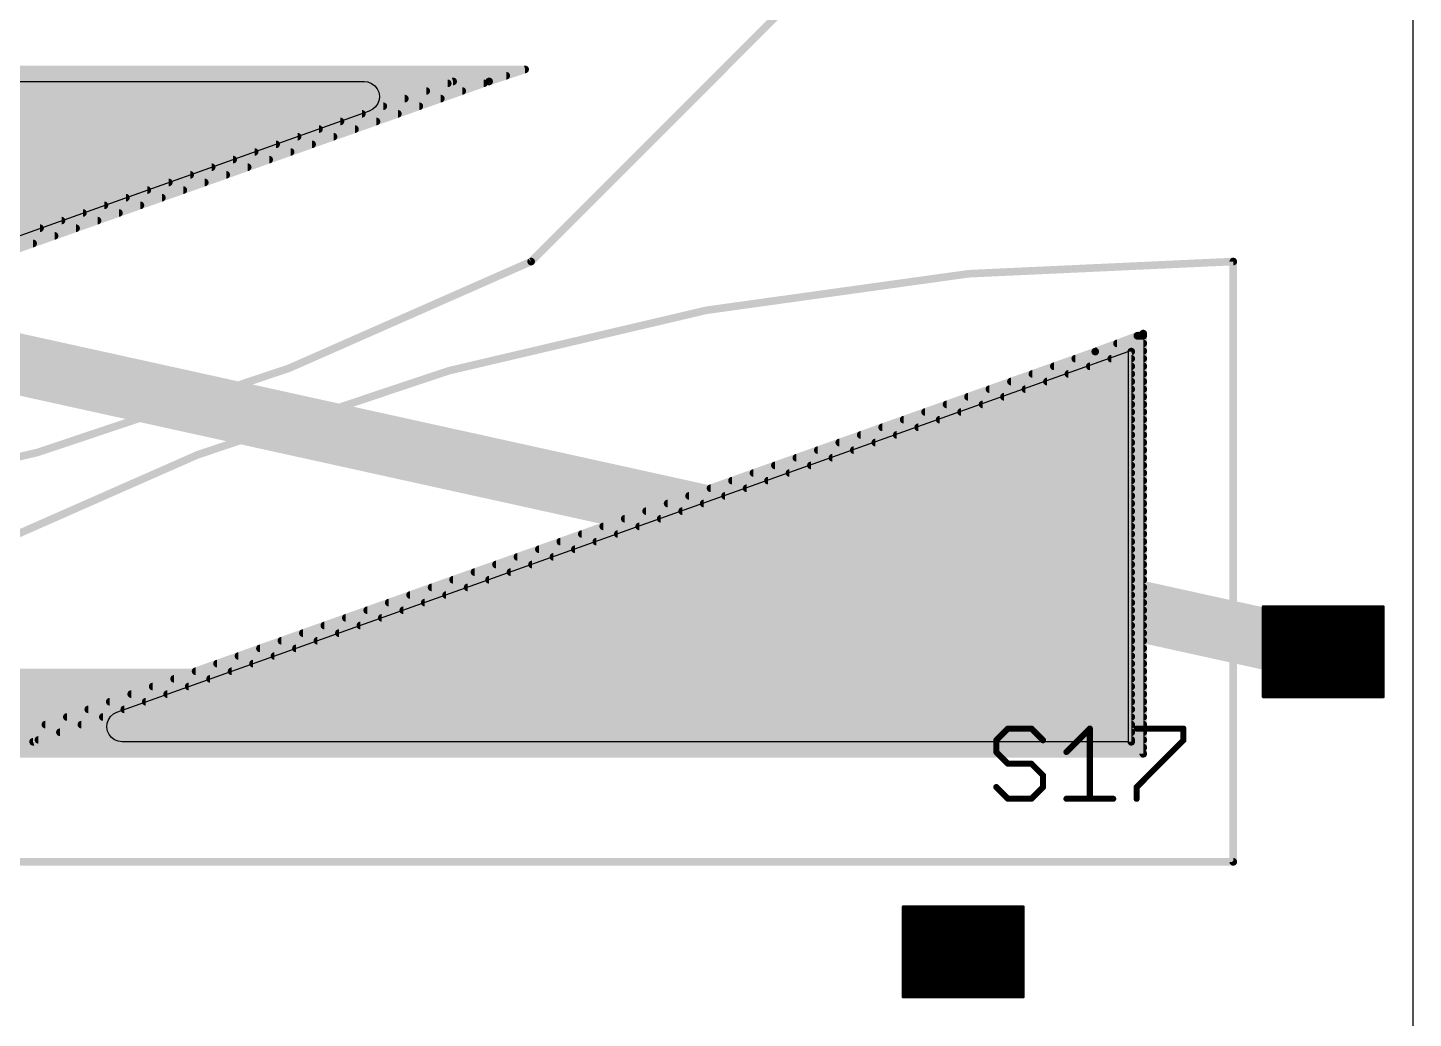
# Model space of a CAD drawing. Extents: x 0 to 82, y 0 to 110.
# Drawn here: x 58.91 to 82, y 71.39 to 87.89 of the extents above; entities that cross this region are included whole.
import ezdxf

# ---------------------------------------------------------------- set-up
doc = ezdxf.new("R2010")
doc.units = 0
for name, color, linetype in [('1', 22, 'CONTINUOUS'), ('16', 175, 'CONTINUOUS'), ('17', 82, 'CONTINUOUS'), ('18', 82, 'CONTINUOUS'), ('20', 7, 'CONTINUOUS'), ('21', 253, 'CONTINUOUS'), ('23', 7, 'CONTINUOUS'), ('25', 253, 'CONTINUOUS'), ('29', 253, 'CONTINUOUS'), ('30', 253, 'CONTINUOUS'), ('31', 253, 'CONTINUOUS')]:
    doc.layers.add(name, color=color, linetype=linetype)

# ---------------------------------------------------------------- blocks, each defined once
blk = doc.blocks.new('ROUNDP')
at = {"const_width": 0.5}
blk.add_lwpolyline([(0, -0.25, 1), (0, 0.25, 1), (0, -0.25)], format="xyb", dxfattribs=at)
blk = doc.blocks.new('RECT')
blk.add_solid([(-0.5, -0.5), (0.5, -0.5), (-0.5, 0.5), (0.5, 0.5)])
blk = doc.blocks.new('ROUNDV')
at = {"const_width": 0.5}
blk.add_lwpolyline([(0, -0.25, 1), (0, 0.25, 1), (0, -0.25)], format="xyb", dxfattribs=at)

msp = doc.modelspace()

# ---------------------------------------------------------------- linework, layer by layer
at = {"layer": '1'}
for p, q in [((47.75, 87), (64.5172, 87)), ((64.5172, 87), (64.5812, 86.9918)), ((64.5812, 86.9918), (64.641, 86.9677)), ((64.641, 86.9677), (64.6929, 86.9294)), ((64.6929, 86.9294), (64.7335, 86.8791)), ((64.7335, 86.8791), (64.76, 86.8203)), ((64.76, 86.8203), (64.7709, 86.7567)), ((64.7439, 86.6316), (64.7078, 86.5781)), ((64.7654, 86.6924), (64.7439, 86.6316)), ((64.7709, 86.7567), (64.7654, 86.6924)), ((64.6017, 86.5065), (47.75, 80.5)), ((64.6593, 86.5355), (64.6017, 86.5065)), ((64.7078, 86.5781), (64.6593, 86.5355)), ((60.3983, 76.4935), (77.25, 82.5)), ((77.25, 82.5), (77.25, 76)), ((60.2922, 76.4219), (60.3407, 76.4645)), ((60.3407, 76.4645), (60.3983, 76.4935)), ((60.2291, 76.2433), (60.2346, 76.3076)), ((60.24, 76.1797), (60.2291, 76.2433)), ((60.2346, 76.3076), (60.2561, 76.3684)), ((60.2561, 76.3684), (60.2922, 76.4219)), ((60.2665, 76.1209), (60.24, 76.1797)), ((60.3071, 76.0706), (60.2665, 76.1209)), ((60.359, 76.0323), (60.3071, 76.0706)), ((60.4188, 76.0082), (60.359, 76.0323)), ((60.4828, 76), (60.4188, 76.0082)), ((77.25, 76), (60.4828, 76))]:
    msp.add_line(p, q, dxfattribs=at)
for points, const_width in [([(74.008, 76.708, 0.4142), (76.4, 79.1)], 1.016), ([(76.654, 79.1, 1), (76.146, 79.1)], 0.508), ([(79.5, 78.2625, 1), (79.5, 78.2375)], 0.025), ([(79.5125, 78.25, 1), (79.4875, 78.25)], 0.025), ([(81.5125, 78.25, 1), (81.4875, 78.25)], 0.025), ([(81.5, 78.2375, 1), (81.5, 78.2625)], 0.025), ([(79.5, 78.2125, 1), (79.5, 78.1875)], 0.025), ([(79.5, 78.1625, 1), (79.5, 78.1375)], 0.025), ([(79.5, 78.1125, 1), (79.5, 78.0875)], 0.025), ([(79.5, 78.0625, 1), (79.5, 78.0375)], 0.025), ([(81.5, 78.1875, 1), (81.5, 78.2125)], 0.025), ([(81.5, 78.1375, 1), (81.5, 78.1625)], 0.025), ([(81.5, 78.0875, 1), (81.5, 78.1125)], 0.025), ([(81.5, 78.0375, 1), (81.5, 78.0625)], 0.025), ([(79.5, 78.0125, 1), (79.5, 77.9875)], 0.025), ([(79.5, 77.9625, 1), (79.5, 77.9375)], 0.025), ([(79.5, 77.9125, 1), (79.5, 77.8875)], 0.025), ([(79.5, 77.8625, 1), (79.5, 77.8375)], 0.025), ([(79.5, 77.8125, 1), (79.5, 77.7875)], 0.025), ([(81.5, 77.9875, 1), (81.5, 78.0125)], 0.025), ([(81.5, 77.9375, 1), (81.5, 77.9625)], 0.025), ([(81.5, 77.8875, 1), (81.5, 77.9125)], 0.025), ([(81.5, 77.8375, 1), (81.5, 77.8625)], 0.025), ([(81.5, 77.7875, 1), (81.5, 77.8125)], 0.025), ([(79.5, 77.7625, 1), (79.5, 77.7375)], 0.025), ([(79.5, 77.7125, 1), (79.5, 77.6875)], 0.025), ([(79.5, 77.6625, 1), (79.5, 77.6375)], 0.025), ([(79.5, 77.6125, 1), (79.5, 77.5875)], 0.025), ([(81.5, 77.7375, 1), (81.5, 77.7625)], 0.025), ([(81.5, 77.6875, 1), (81.5, 77.7125)], 0.025), ([(81.5, 77.6375, 1), (81.5, 77.6625)], 0.025), ([(81.5, 77.5875, 1), (81.5, 77.6125)], 0.025), ([(79.5, 77.5625, 1), (79.5, 77.5375)], 0.025), ([(79.5, 77.5125, 1), (79.5, 77.4875)], 0.025), ([(79.5, 77.4625, 1), (79.5, 77.4375)], 0.025), ([(79.5, 77.4125, 1), (79.5, 77.3875)], 0.025), ([(79.5, 77.3625, 1), (79.5, 77.3375)], 0.025), ([(81.5, 77.5375, 1), (81.5, 77.5625)], 0.025), ([(81.5, 77.4875, 1), (81.5, 77.5125)], 0.025), ([(81.5, 77.4375, 1), (81.5, 77.4625)], 0.025), ([(81.5, 77.3875, 1), (81.5, 77.4125)], 0.025), ([(81.5, 77.3375, 1), (81.5, 77.3625)], 0.025), ([(63.5, 76.962, 1), (63.5, 76.454)], 0.508), ([(74.008, 76.962, 1), (74.008, 76.454)], 0.508), ([(74.008, 76.454, 1), (74.008, 76.962)], 0.508), ([(79.5, 77.3125, 1), (79.5, 77.2875)], 0.025), ([(79.5, 77.2625, 1), (79.5, 77.2375)], 0.025), ([(79.5, 77.2125, 1), (79.5, 77.1875)], 0.025), ([(79.5, 77.1625, 1), (79.5, 77.1375)], 0.025), ([(79.5, 77.1125, 1), (79.5, 77.0875)], 0.025), ([(81.5, 77.2875, 1), (81.5, 77.3125)], 0.025), ([(81.5, 77.2375, 1), (81.5, 77.2625)], 0.025), ([(81.5, 77.1875, 1), (81.5, 77.2125)], 0.025), ([(81.5, 77.1375, 1), (81.5, 77.1625)], 0.025), ([(81.5, 77.0875, 1), (81.5, 77.1125)], 0.025), ([(79.5, 77.0625, 1), (79.5, 77.0375)], 0.025), ([(79.5, 77.0125, 1), (79.5, 76.9875)], 0.025), ([(79.5, 76.9625, 1), (79.5, 76.9375)], 0.025), ([(79.5, 76.9125, 1), (79.5, 76.8875)], 0.025), ([(81.5, 77.0375, 1), (81.5, 77.0625)], 0.025), ([(81.5, 76.9875, 1), (81.5, 77.0125)], 0.025), ([(81.5, 76.9375, 1), (81.5, 76.9625)], 0.025), ([(81.5, 76.8875, 1), (81.5, 76.9125)], 0.025), ([(79.5, 76.8625, 1), (79.5, 76.8375)], 0.025), ([(79.5, 76.8125, 1), (79.5, 76.7875)], 0.025), ([(79.5, 76.7625, 1), (79.5, 76.7375)], 0.025), ([(79.5, 76.7625, 1), (79.5, 76.7375)], 0.025), ([(79.4875, 76.75, 1), (79.5125, 76.75)], 0.025), ([(81.4875, 76.75, 1), (81.5125, 76.75)], 0.025), ([(81.5, 76.8375, 1), (81.5, 76.8625)], 0.025), ([(81.5, 76.7875, 1), (81.5, 76.8125)], 0.025), ([(81.5, 76.7375, 1), (81.5, 76.7625)], 0.025), ([(81.5, 76.7375, 1), (81.5, 76.7625)], 0.025)]:
    msp.add_lwpolyline(points, format="xyb", dxfattribs=dict(at, const_width=const_width))
for points, const_width in [([(81.5, 78.25), (79.5, 78.25)], 0.05), ([(79.5, 78.25), (79.5, 76.75)], 0.05), ([(81.5, 76.75), (81.5, 78.25)], 0.05), ([(79.5, 78.2), (81.5, 78.2)], 0.05), ([(79.5, 78.15), (81.5, 78.15)], 0.05), ([(79.5, 78.1), (81.5, 78.1)], 0.05), ([(79.5, 78.05), (81.5, 78.05)], 0.05), ([(79.5, 78), (81.5, 78)], 0.05), ([(79.5, 77.95), (81.5, 77.95)], 0.05), ([(79.5, 77.9), (81.5, 77.9)], 0.05), ([(79.5, 77.85), (81.5, 77.85)], 0.05), ([(79.5, 77.8), (81.5, 77.8)], 0.05), ([(79.5, 77.75), (81.5, 77.75)], 0.05), ([(79.5, 77.7), (81.5, 77.7)], 0.05), ([(79.5, 77.65), (81.5, 77.65)], 0.05), ([(79.5, 77.6), (81.5, 77.6)], 0.05), ([(79.5, 77.55), (81.5, 77.55)], 0.05), ([(79.5, 77.5), (81.5, 77.5)], 0.05), ([(79.5, 77.45), (81.5, 77.45)], 0.05), ([(79.5, 77.4), (81.5, 77.4)], 0.05), ([(79.5, 77.35), (81.5, 77.35)], 0.05), ([(63.5, 76.708), (74.008, 76.708)], 1.016), ([(79.5, 77.3), (81.5, 77.3)], 0.05), ([(79.5, 77.25), (81.5, 77.25)], 0.05), ([(79.5, 77.2), (81.5, 77.2)], 0.05), ([(79.5, 77.15), (81.5, 77.15)], 0.05), ([(79.5, 77.1), (81.5, 77.1)], 0.05), ([(79.5, 77.05), (81.5, 77.05)], 0.05), ([(79.5, 77), (81.5, 77)], 0.05), ([(79.5, 76.95), (81.5, 76.95)], 0.05), ([(79.5, 76.9), (81.5, 76.9)], 0.05), ([(79.5, 76.85), (81.5, 76.85)], 0.05), ([(79.5, 76.8), (81.5, 76.8)], 0.05), ([(79.5, 76.75), (81.5, 76.75)], 0.05), ([(79.5, 76.75), (81.5, 76.75)], 0.05)]:
    msp.add_lwpolyline(points, dxfattribs=dict(at, const_width=const_width))
at = {"layer": '16', "const_width": 1.016}
for points in [[(51.816, 83.82), (80.5, 77.5)], [(54.107, 76.708), (63.5, 76.708)]]:
    msp.add_lwpolyline(points, dxfattribs=at)
at = {"layer": '16', "const_width": 0.508}
for points in [[(80.4453, 77.2519, 1), (80.5547, 77.7481)], [(63.5, 76.454, 1), (63.5, 76.962)]]:
    msp.add_lwpolyline(points, format="xyb", dxfattribs=at)
at = {"layer": '20'}
msp.add_line((82, 0), (82, 109.5), dxfattribs=at)
at = {"layer": '21', "const_width": 0.127}
for points in [[(67.3, 84), (72.3, 89)], [(79, 74), (79, 84)], [(52.7, 74), (79, 74)]]:
    msp.add_lwpolyline(points, dxfattribs=at)
at = {"layer": '21'}
for points, const_width in [([(46, 79, 0.1158), (67.3, 84)], 0.127), ([(79, 84, 0.1158), (57.7, 79)], 0.127), ([(67.2775, 84.0225, 1), (67.3225, 83.9775)], 0.0635), ([(67.3141, 83.9716, 1), (67.2859, 84.0284)], 0.0635), ([(79.0318, 84, 1), (78.9682, 84)], 0.0635), ([(79, 83.9682, 1), (79, 84.0318)], 0.0635), ([(78.9682, 74, 1), (79.0318, 74)], 0.0635), ([(79, 73.9682, 1), (79, 74.0318)], 0.0635)]:
    msp.add_lwpolyline(points, format="xyb", dxfattribs=dict(at, const_width=const_width))
at = {"layer": '23'}
msp.add_point((79, 74), dxfattribs=at)
at = {"layer": '25', "const_width": 0.1016}
for points in [[(75.2457, 76.2202), (75.0508, 76.0253)], [(75.6355, 76.2202), (75.2457, 76.2202)], [(75.8304, 76.0253), (75.6355, 76.2202)], [(76.2202, 75.8304), (76.61, 76.2202)], [(76.61, 76.2202), (76.61, 75.0508)], [(77.3896, 76.2202), (78.1692, 76.2202)], [(78.1692, 76.2202), (78.1692, 76.0253)], [(75.0508, 76.0253), (75.0508, 75.8304)], [(78.1692, 76.0253), (77.3896, 75.2457)], [(75.0508, 75.8304), (75.2457, 75.6355)], [(75.2457, 75.6355), (75.6355, 75.6355)], [(75.6355, 75.6355), (75.8304, 75.4406)], [(75.2457, 75.0508), (75.0508, 75.2457)], [(75.8304, 75.2457), (75.6355, 75.0508)], [(75.8304, 75.4406), (75.8304, 75.2457)], [(77.3896, 75.2457), (77.3896, 75.0508)], [(75.6355, 75.0508), (75.2457, 75.0508)], [(76.2202, 75.0508), (76.9998, 75.0508)]]:
    msp.add_lwpolyline(points, dxfattribs=at)
at = {"layer": '25', "const_width": 0.0508}
for points in [[(75.2457, 76.2456, 1), (75.2457, 76.1948)], [(75.2637, 76.2022, 1), (75.2277, 76.2382)], [(75.6535, 76.2382, 1), (75.6175, 76.2022)], [(75.6355, 76.1948, 1), (75.6355, 76.2456)], [(76.6354, 76.2202, 1), (76.5846, 76.2202)], [(76.628, 76.2022, 1), (76.592, 76.2382)], [(77.3896, 76.2456, 1), (77.3896, 76.1948)], [(78.1946, 76.2202, 1), (78.1438, 76.2202)], [(78.1692, 76.1948, 1), (78.1692, 76.2456)], [(75.0328, 76.0433, 1), (75.0688, 76.0073)], [(75.0762, 76.0253, 1), (75.0254, 76.0253)], [(75.8124, 76.0073, 1), (75.8484, 76.0433)], [(78.1438, 76.0253, 1), (78.1946, 76.0253)], [(78.1872, 76.0073, 1), (78.1512, 76.0433)], [(75.0688, 75.8484, 1), (75.0328, 75.8124)], [(75.0254, 75.8304, 1), (75.0762, 75.8304)], [(76.2022, 75.8484, 1), (76.2382, 75.8124)], [(75.2457, 75.6609, 1), (75.2457, 75.6101)], [(75.2277, 75.6175, 1), (75.2637, 75.6535)], [(75.6535, 75.6535, 1), (75.6175, 75.6175)], [(75.6355, 75.6101, 1), (75.6355, 75.6609)], [(75.0688, 75.2637, 1), (75.0328, 75.2277)], [(75.8558, 75.4406, 1), (75.805, 75.4406)], [(75.805, 75.2457, 1), (75.8558, 75.2457)], [(75.8124, 75.4226, 1), (75.8484, 75.4586)], [(75.8484, 75.2277, 1), (75.8124, 75.2637)], [(77.3716, 75.2637, 1), (77.4076, 75.2277)], [(77.415, 75.2457, 1), (77.3642, 75.2457)], [(75.2457, 75.0762, 1), (75.2457, 75.0254)], [(75.2277, 75.0328, 1), (75.2637, 75.0688)], [(75.6175, 75.0688, 1), (75.6535, 75.0328)], [(75.6355, 75.0254, 1), (75.6355, 75.0762)], [(76.2202, 75.0762, 1), (76.2202, 75.0254)], [(76.5846, 75.0508, 1), (76.6354, 75.0508)], [(76.9998, 75.0254, 1), (76.9998, 75.0762)], [(77.3642, 75.0508, 1), (77.415, 75.0508)]]:
    msp.add_lwpolyline(points, format="xyb", dxfattribs=at)
at = {"layer": '29'}
for points, const_width in [([(67.2, 87.2), (47.5, 87.2)], 0.127), ([(66.885, 87.095), (47.5, 87.095)], 0.127), ([(48.3, 80.5), (66.6, 87)], 0.127), ([(66.6, 87), (67.2, 87.2)], 0.127), ([(66.5099, 86.968), (47.5, 86.968)], 0.127), ([(66.1524, 86.841), (47.5, 86.841)], 0.127), ([(65.7948, 86.714), (47.5, 86.714)], 0.127), ([(65.4372, 86.587), (47.5, 86.587)], 0.127), ([(65.0797, 86.46), (47.5, 86.46)], 0.127), ([(64.7221, 86.333), (47.5, 86.333)], 0.127), ([(64.3646, 86.206), (47.5, 86.206)], 0.127), ([(64.007, 86.079), (47.5, 86.079)], 0.127), ([(63.6495, 85.952), (47.5, 85.952)], 0.127), ([(63.2919, 85.825), (47.5, 85.825)], 0.127), ([(62.9344, 85.698), (47.5, 85.698)], 0.127), ([(62.5768, 85.571), (47.5, 85.571)], 0.127), ([(62.2193, 85.444), (47.5, 85.444)], 0.127), ([(61.8617, 85.317), (47.5, 85.317)], 0.127), ([(61.5042, 85.19), (47.5, 85.19)], 0.127), ([(61.1466, 85.063), (47.5, 85.063)], 0.127), ([(60.789, 84.936), (47.5, 84.936)], 0.127), ([(60.4315, 84.809), (47.5, 84.809)], 0.127), ([(60.0739, 84.682), (47.5, 84.682)], 0.127), ([(59.7164, 84.555), (47.5, 84.555)], 0.127), ([(59.3588, 84.428), (47.5, 84.428)], 0.127), ([(59.0013, 84.301), (47.5, 84.301)], 0.127), ([(77.5, 82.8), (76.7, 82.5)], 0.127), ([(77.0627, 82.636), (77.5, 82.636)], 0.127), ([(77.4013, 82.763), (77.5, 82.763)], 0.127), ([(77.5, 75.8), (77.5, 82.8)], 0.127), ([(76.7, 82.5), (58.4, 76)], 0.127), ([(76.3678, 82.382), (77.5, 82.382)], 0.127), ([(76.724, 82.509), (77.5, 82.509)], 0.127), ([(76.0102, 82.255), (77.5, 82.255)], 0.127), ([(75.2951, 82.001), (77.5, 82.001)], 0.127), ([(75.6527, 82.128), (77.5, 82.128)], 0.127), ([(74.58, 81.747), (77.5, 81.747)], 0.127), ([(74.9376, 81.874), (77.5, 81.874)], 0.127), ([(73.8649, 81.493), (77.5, 81.493)], 0.127), ([(74.2225, 81.62), (77.5, 81.62)], 0.127), ([(73.1498, 81.239), (77.5, 81.239)], 0.127), ([(73.5074, 81.366), (77.5, 81.366)], 0.127), ([(72.4347, 80.985), (77.5, 80.985)], 0.127), ([(72.7922, 81.112), (77.5, 81.112)], 0.127), ([(72.0771, 80.858), (77.5, 80.858)], 0.127), ([(71.362, 80.604), (77.5, 80.604)], 0.127), ([(71.7196, 80.731), (77.5, 80.731)], 0.127), ([(70.6469, 80.35), (77.5, 80.35)], 0.127), ([(71.0045, 80.477), (77.5, 80.477)], 0.127), ([(69.9318, 80.096), (77.5, 80.096)], 0.127), ([(70.2894, 80.223), (77.5, 80.223)], 0.127), ([(69.2167, 79.842), (77.5, 79.842)], 0.127), ([(69.5743, 79.969), (77.5, 79.969)], 0.127), ([(68.8592, 79.715), (77.5, 79.715)], 0.127), ([(68.144, 79.461), (77.5, 79.461)], 0.127), ([(68.5016, 79.588), (77.5, 79.588)], 0.127), ([(67.4289, 79.207), (77.5, 79.207)], 0.127), ([(67.7865, 79.334), (77.5, 79.334)], 0.127), ([(66.7138, 78.953), (77.5, 78.953)], 0.127), ([(67.0714, 79.08), (77.5, 79.08)], 0.127), ([(65.9987, 78.699), (77.5, 78.699)], 0.127), ([(66.3563, 78.826), (77.5, 78.826)], 0.127), ([(65.2836, 78.445), (77.5, 78.445)], 0.127), ([(65.6412, 78.572), (77.5, 78.572)], 0.127), ([(64.9261, 78.318), (77.5, 78.318)], 0.127), ([(64.211, 78.064), (77.5, 78.064)], 0.127), ([(64.5685, 78.191), (77.5, 78.191)], 0.127), ([(63.4958, 77.81), (77.5, 77.81)], 0.127), ([(63.8534, 77.937), (77.5, 77.937)], 0.127), ([(62.7807, 77.556), (77.5, 77.556)], 0.127), ([(63.1383, 77.683), (77.5, 77.683)], 0.127), ([(62.0656, 77.302), (77.5, 77.302)], 0.127), ([(62.4232, 77.429), (77.5, 77.429)], 0.127), ([(61.7081, 77.175), (77.5, 77.175)], 0.127), ([(60.993, 76.921), (77.5, 76.921)], 0.127), ([(61.3505, 77.048), (77.5, 77.048)], 0.127), ([(60.2779, 76.667), (77.5, 76.667)], 0.127), ([(60.6354, 76.794), (77.5, 76.794)], 0.127), ([(59.5628, 76.413), (77.5, 76.413)], 0.127), ([(59.9203, 76.54), (77.5, 76.54)], 0.127), ([(58.8476, 76.159), (77.5, 76.159)], 0.127), ([(59.2052, 76.286), (77.5, 76.286)], 0.127), ([(58.115, 75.905), (77.5, 75.905)], 0.127), ([(58.4901, 76.032), (77.5, 76.032)], 0.127), ([(57.8, 75.8), (77.5, 75.8)], 0.127), ([(73.5, 73.25), (73.5, 71.75)], 0.05), ([(75.5, 73.25), (73.5, 73.25)], 0.05), ([(73.5, 73.2), (75.5, 73.2)], 0.05), ([(75.5, 71.75), (75.5, 73.25)], 0.05), ([(73.5, 73.15), (75.5, 73.15)], 0.05), ([(73.5, 73.1), (75.5, 73.1)], 0.05), ([(73.5, 73.05), (75.5, 73.05)], 0.05), ([(73.5, 73), (75.5, 73)], 0.05), ([(73.5, 72.95), (75.5, 72.95)], 0.05), ([(73.5, 72.9), (75.5, 72.9)], 0.05), ([(73.5, 72.85), (75.5, 72.85)], 0.05), ([(73.5, 72.8), (75.5, 72.8)], 0.05), ([(73.5, 72.75), (75.5, 72.75)], 0.05), ([(73.5, 72.7), (75.5, 72.7)], 0.05), ([(73.5, 72.65), (75.5, 72.65)], 0.05), ([(73.5, 72.6), (75.5, 72.6)], 0.05), ([(73.5, 72.55), (75.5, 72.55)], 0.05), ([(73.5, 72.5), (75.5, 72.5)], 0.05), ([(73.5, 72.45), (75.5, 72.45)], 0.05), ([(73.5, 72.4), (75.5, 72.4)], 0.05), ([(73.5, 72.35), (75.5, 72.35)], 0.05), ([(73.5, 72.3), (75.5, 72.3)], 0.05), ([(73.5, 72.25), (75.5, 72.25)], 0.05), ([(73.5, 72.2), (75.5, 72.2)], 0.05), ([(73.5, 72.15), (75.5, 72.15)], 0.05), ([(73.5, 72.1), (75.5, 72.1)], 0.05), ([(73.5, 72.05), (75.5, 72.05)], 0.05), ([(73.5, 72), (75.5, 72)], 0.05), ([(73.5, 71.95), (75.5, 71.95)], 0.05), ([(73.5, 71.9), (75.5, 71.9)], 0.05), ([(73.5, 71.85), (75.5, 71.85)], 0.05), ([(73.5, 71.8), (75.5, 71.8)], 0.05), ([(73.5, 71.75), (75.5, 71.75)], 0.05), ([(73.5, 71.75), (75.5, 71.75)], 0.05)]:
    msp.add_lwpolyline(points, dxfattribs=dict(at, const_width=const_width))
for points, const_width in [([(66.59, 87.0301, 1), (66.61, 86.9699)], 0.0635), ([(66.6106, 86.9701, 1), (66.5894, 87.0299)], 0.0635), ([(66.885, 87.0632, 1), (66.885, 87.1268)], 0.0635), ([(67.21, 87.1699, 1), (67.19, 87.2301)], 0.0635), ([(67.2, 87.1683, 1), (67.2, 87.2318)], 0.0635), ([(66.1524, 86.8093, 1), (66.1524, 86.8728)], 0.0635), ([(66.5099, 86.9363, 1), (66.5099, 86.9998)], 0.0635), ([(65.4372, 86.5553, 1), (65.4372, 86.6188)], 0.0635), ([(65.7948, 86.6822, 1), (65.7948, 86.7458)], 0.0635), ([(64.7221, 86.3012, 1), (64.7221, 86.3648)], 0.0635), ([(65.0797, 86.4283, 1), (65.0797, 86.4918)], 0.0635), ([(64.007, 86.0473, 1), (64.007, 86.1108)], 0.0635), ([(64.3646, 86.1743, 1), (64.3646, 86.2378)], 0.0635), ([(63.6495, 85.9202, 1), (63.6495, 85.9838)], 0.0635), ([(62.9344, 85.6663, 1), (62.9344, 85.7298)], 0.0635), ([(63.2919, 85.7933, 1), (63.2919, 85.8568)], 0.0635), ([(62.2193, 85.4123, 1), (62.2193, 85.4758)], 0.0635), ([(62.5768, 85.5392, 1), (62.5768, 85.6028)], 0.0635), ([(61.5042, 85.1582, 1), (61.5042, 85.2218)], 0.0635), ([(61.8617, 85.2853, 1), (61.8617, 85.3488)], 0.0635), ([(60.789, 84.9043, 1), (60.789, 84.9678)], 0.0635), ([(61.1466, 85.0312, 1), (61.1466, 85.0948)], 0.0635), ([(60.0739, 84.6502, 1), (60.0739, 84.7138)], 0.0635), ([(60.4315, 84.7772, 1), (60.4315, 84.8407)], 0.0635), ([(59.7164, 84.5233, 1), (59.7164, 84.5868)], 0.0635), ([(59.0013, 84.2692, 1), (59.0013, 84.3328)], 0.0635), ([(59.3588, 84.3962, 1), (59.3588, 84.4597)], 0.0635), ([(77.0627, 82.6678, 1), (77.0627, 82.6043)], 0.0635), ([(77.4013, 82.7948, 1), (77.4013, 82.7313)], 0.0635), ([(77.5318, 82.8, 1), (77.4682, 82.8)], 0.0635), ([(77.5111, 82.7703, 1), (77.4889, 82.8297)], 0.0635), ([(77.5, 82.7313, 1), (77.5, 82.7948)], 0.0635), ([(77.5, 82.6043, 1), (77.5, 82.6678)], 0.0635), ([(76.3678, 82.4138, 1), (76.3678, 82.3503)], 0.0635), ([(76.6889, 82.5297, 1), (76.7111, 82.4703)], 0.0635), ([(76.7106, 82.4701, 1), (76.6894, 82.5299)], 0.0635), ([(76.724, 82.5408, 1), (76.724, 82.4772)], 0.0635), ([(77.5, 82.4772, 1), (77.5, 82.5408)], 0.0635), ([(77.5, 82.3503, 1), (77.5, 82.4138)], 0.0635), ([(76.0102, 82.2868, 1), (76.0102, 82.2233)], 0.0635), ([(77.5, 82.2233, 1), (77.5, 82.2868)], 0.0635), ([(75.2951, 82.0328, 1), (75.2951, 81.9693)], 0.0635), ([(75.6527, 82.1598, 1), (75.6527, 82.0962)], 0.0635), ([(77.5, 82.0962, 1), (77.5, 82.1598)], 0.0635), ([(77.5, 81.9693, 1), (77.5, 82.0328)], 0.0635), ([(74.58, 81.7788, 1), (74.58, 81.7152)], 0.0635), ([(74.9376, 81.9058, 1), (74.9376, 81.8423)], 0.0635), ([(77.5, 81.8423, 1), (77.5, 81.9058)], 0.0635), ([(77.5, 81.7152, 1), (77.5, 81.7788)], 0.0635), ([(73.8649, 81.5248, 1), (73.8649, 81.4613)], 0.0635), ([(74.2225, 81.6518, 1), (74.2225, 81.5883)], 0.0635), ([(77.5, 81.5883, 1), (77.5, 81.6518)], 0.0635), ([(77.5, 81.4613, 1), (77.5, 81.5248)], 0.0635), ([(73.1498, 81.2708, 1), (73.1498, 81.2073)], 0.0635), ([(73.5074, 81.3978, 1), (73.5074, 81.3342)], 0.0635), ([(77.5, 81.3342, 1), (77.5, 81.3978)], 0.0635), ([(77.5, 81.2073, 1), (77.5, 81.2708)], 0.0635), ([(72.4347, 81.0168, 1), (72.4347, 80.9532)], 0.0635), ([(72.7922, 81.1438, 1), (72.7922, 81.0803)], 0.0635), ([(77.5, 81.0803, 1), (77.5, 81.1438)], 0.0635), ([(77.5, 80.9532, 1), (77.5, 81.0168)], 0.0635), ([(72.0771, 80.8898, 1), (72.0771, 80.8263)], 0.0635), ([(77.5, 80.8263, 1), (77.5, 80.8898)], 0.0635), ([(71.362, 80.6358, 1), (71.362, 80.5722)], 0.0635), ([(71.7196, 80.7628, 1), (71.7196, 80.6993)], 0.0635), ([(77.5, 80.6993, 1), (77.5, 80.7628)], 0.0635), ([(77.5, 80.5722, 1), (77.5, 80.6358)], 0.0635), ([(70.6469, 80.3818, 1), (70.6469, 80.3183)], 0.0635), ([(71.0045, 80.5088, 1), (71.0045, 80.4453)], 0.0635), ([(77.5, 80.4453, 1), (77.5, 80.5088)], 0.0635), ([(77.5, 80.3183, 1), (77.5, 80.3818)], 0.0635), ([(69.9318, 80.1278, 1), (69.9318, 80.0643)], 0.0635), ([(70.2894, 80.2548, 1), (70.2894, 80.1912)], 0.0635), ([(77.5, 80.1912, 1), (77.5, 80.2548)], 0.0635), ([(77.5, 80.0643, 1), (77.5, 80.1278)], 0.0635), ([(69.2167, 79.8738, 1), (69.2167, 79.8102)], 0.0635), ([(69.5743, 80.0008, 1), (69.5743, 79.9373)], 0.0635), ([(77.5, 79.9373, 1), (77.5, 80.0008)], 0.0635), ([(77.5, 79.8102, 1), (77.5, 79.8738)], 0.0635), ([(68.8592, 79.7468, 1), (68.8592, 79.6833)], 0.0635), ([(77.5, 79.6833, 1), (77.5, 79.7468)], 0.0635), ([(68.144, 79.4928, 1), (68.144, 79.4292)], 0.0635), ([(68.5016, 79.6198, 1), (68.5016, 79.5563)], 0.0635), ([(77.5, 79.5563, 1), (77.5, 79.6198)], 0.0635), ([(77.5, 79.4292, 1), (77.5, 79.4928)], 0.0635), ([(67.4289, 79.2388, 1), (67.4289, 79.1753)], 0.0635), ([(67.7865, 79.3658, 1), (67.7865, 79.3023)], 0.0635), ([(77.5, 79.3023, 1), (77.5, 79.3658)], 0.0635), ([(77.5, 79.1753, 1), (77.5, 79.2388)], 0.0635), ([(66.7138, 78.9848, 1), (66.7138, 78.9213)], 0.0635), ([(67.0714, 79.1118, 1), (67.0714, 79.0482)], 0.0635), ([(77.5, 79.0482, 1), (77.5, 79.1118)], 0.0635), ([(77.5, 78.9213, 1), (77.5, 78.9848)], 0.0635), ([(65.9987, 78.7308, 1), (65.9987, 78.6672)], 0.0635), ([(66.3563, 78.8578, 1), (66.3563, 78.7943)], 0.0635), ([(77.5, 78.7943, 1), (77.5, 78.8578)], 0.0635), ([(77.5, 78.6672, 1), (77.5, 78.7308)], 0.0635), ([(65.2836, 78.4768, 1), (65.2836, 78.4133)], 0.0635), ([(65.6412, 78.6038, 1), (65.6412, 78.5403)], 0.0635), ([(77.5, 78.5403, 1), (77.5, 78.6038)], 0.0635), ([(77.5, 78.4133, 1), (77.5, 78.4768)], 0.0635), ([(64.9261, 78.3498, 1), (64.9261, 78.2862)], 0.0635), ([(77.5, 78.2862, 1), (77.5, 78.3498)], 0.0635), ([(64.211, 78.0958, 1), (64.211, 78.0323)], 0.0635), ([(64.5685, 78.2228, 1), (64.5685, 78.1593)], 0.0635), ([(77.5, 78.1593, 1), (77.5, 78.2228)], 0.0635), ([(77.5, 78.0323, 1), (77.5, 78.0958)], 0.0635), ([(63.4958, 77.8418, 1), (63.4958, 77.7782)], 0.0635), ([(63.8534, 77.9688, 1), (63.8534, 77.9052)], 0.0635), ([(77.5, 77.9052, 1), (77.5, 77.9688)], 0.0635), ([(77.5, 77.7782, 1), (77.5, 77.8418)], 0.0635), ([(62.7807, 77.5877, 1), (62.7807, 77.5242)], 0.0635), ([(63.1383, 77.7148, 1), (63.1383, 77.6513)], 0.0635), ([(77.5, 77.6513, 1), (77.5, 77.7148)], 0.0635), ([(77.5, 77.5242, 1), (77.5, 77.5877)], 0.0635), ([(62.0656, 77.3338, 1), (62.0656, 77.2703)], 0.0635), ([(62.4232, 77.4608, 1), (62.4232, 77.3972)], 0.0635), ([(77.5, 77.3972, 1), (77.5, 77.4608)], 0.0635), ([(77.5, 77.2703, 1), (77.5, 77.3338)], 0.0635), ([(61.7081, 77.2067, 1), (61.7081, 77.1432)], 0.0635), ([(77.5, 77.1432, 1), (77.5, 77.2067)], 0.0635), ([(60.993, 76.9528, 1), (60.993, 76.8893)], 0.0635), ([(61.3505, 77.0798, 1), (61.3505, 77.0162)], 0.0635), ([(77.5, 77.0162, 1), (77.5, 77.0798)], 0.0635), ([(77.5, 76.8893, 1), (77.5, 76.9528)], 0.0635), ([(60.2779, 76.6988, 1), (60.2779, 76.6352)], 0.0635), ([(60.6354, 76.8257, 1), (60.6354, 76.7622)], 0.0635), ([(77.5, 76.7622, 1), (77.5, 76.8257)], 0.0635), ([(77.5, 76.6352, 1), (77.5, 76.6988)], 0.0635), ([(59.5628, 76.4447, 1), (59.5628, 76.3812)], 0.0635), ([(59.9203, 76.5718, 1), (59.9203, 76.5083)], 0.0635), ([(77.5, 76.5083, 1), (77.5, 76.5718)], 0.0635), ([(77.5, 76.3812, 1), (77.5, 76.4447)], 0.0635), ([(59.2052, 76.3178, 1), (59.2052, 76.2542)], 0.0635), ([(77.5, 76.2542, 1), (77.5, 76.3178)], 0.0635), ([(77.5, 76.1273, 1), (77.5, 76.1908)], 0.0635), ([(77.5, 76.0003, 1), (77.5, 76.0638)], 0.0635), ([(77.5, 75.8732, 1), (77.5, 75.9368)], 0.0635), ([(77.4682, 75.8, 1), (77.5318, 75.8)], 0.0635), ([(77.5, 75.7682, 1), (77.5, 75.8317)], 0.0635), ([(73.5125, 73.25, 1), (73.4875, 73.25)], 0.025), ([(73.5, 73.2625, 1), (73.5, 73.2375)], 0.025), ([(73.5, 73.2125, 1), (73.5, 73.1875)], 0.025), ([(75.5125, 73.25, 1), (75.4875, 73.25)], 0.025), ([(75.5, 73.2375, 1), (75.5, 73.2625)], 0.025), ([(75.5, 73.1875, 1), (75.5, 73.2125)], 0.025), ([(73.5, 73.1625, 1), (73.5, 73.1375)], 0.025), ([(73.5, 73.1125, 1), (73.5, 73.0875)], 0.025), ([(73.5, 73.0625, 1), (73.5, 73.0375)], 0.025), ([(73.5, 73.0125, 1), (73.5, 72.9875)], 0.025), ([(73.5, 72.9625, 1), (73.5, 72.9375)], 0.025), ([(75.5, 73.1375, 1), (75.5, 73.1625)], 0.025), ([(75.5, 73.0875, 1), (75.5, 73.1125)], 0.025), ([(75.5, 73.0375, 1), (75.5, 73.0625)], 0.025), ([(75.5, 72.9875, 1), (75.5, 73.0125)], 0.025), ([(75.5, 72.9375, 1), (75.5, 72.9625)], 0.025), ([(73.5, 72.9125, 1), (73.5, 72.8875)], 0.025), ([(73.5, 72.8625, 1), (73.5, 72.8375)], 0.025), ([(73.5, 72.8125, 1), (73.5, 72.7875)], 0.025), ([(73.5, 72.7625, 1), (73.5, 72.7375)], 0.025), ([(75.5, 72.8875, 1), (75.5, 72.9125)], 0.025), ([(75.5, 72.8375, 1), (75.5, 72.8625)], 0.025), ([(75.5, 72.7875, 1), (75.5, 72.8125)], 0.025), ([(75.5, 72.7375, 1), (75.5, 72.7625)], 0.025), ([(73.5, 72.7125, 1), (73.5, 72.6875)], 0.025), ([(73.5, 72.6625, 1), (73.5, 72.6375)], 0.025), ([(73.5, 72.6125, 1), (73.5, 72.5875)], 0.025), ([(73.5, 72.5625, 1), (73.5, 72.5375)], 0.025), ([(73.5, 72.5125, 1), (73.5, 72.4875)], 0.025), ([(75.5, 72.6875, 1), (75.5, 72.7125)], 0.025), ([(75.5, 72.6375, 1), (75.5, 72.6625)], 0.025), ([(75.5, 72.5875, 1), (75.5, 72.6125)], 0.025), ([(75.5, 72.5375, 1), (75.5, 72.5625)], 0.025), ([(75.5, 72.4875, 1), (75.5, 72.5125)], 0.025), ([(73.5, 72.4625, 1), (73.5, 72.4375)], 0.025), ([(73.5, 72.4125, 1), (73.5, 72.3875)], 0.025), ([(73.5, 72.3625, 1), (73.5, 72.3375)], 0.025), ([(73.5, 72.3125, 1), (73.5, 72.2875)], 0.025), ([(73.5, 72.2625, 1), (73.5, 72.2375)], 0.025), ([(75.5, 72.4375, 1), (75.5, 72.4625)], 0.025), ([(75.5, 72.3875, 1), (75.5, 72.4125)], 0.025), ([(75.5, 72.3375, 1), (75.5, 72.3625)], 0.025), ([(75.5, 72.2875, 1), (75.5, 72.3125)], 0.025), ([(75.5, 72.2375, 1), (75.5, 72.2625)], 0.025), ([(73.5, 72.2125, 1), (73.5, 72.1875)], 0.025), ([(73.5, 72.1625, 1), (73.5, 72.1375)], 0.025), ([(73.5, 72.1125, 1), (73.5, 72.0875)], 0.025), ([(73.5, 72.0625, 1), (73.5, 72.0375)], 0.025), ([(75.5, 72.1875, 1), (75.5, 72.2125)], 0.025), ([(75.5, 72.1375, 1), (75.5, 72.1625)], 0.025), ([(75.5, 72.0875, 1), (75.5, 72.1125)], 0.025), ([(75.5, 72.0375, 1), (75.5, 72.0625)], 0.025), ([(73.5, 72.0125, 1), (73.5, 71.9875)], 0.025), ([(73.5, 71.9625, 1), (73.5, 71.9375)], 0.025), ([(73.5, 71.9125, 1), (73.5, 71.8875)], 0.025), ([(73.5, 71.8625, 1), (73.5, 71.8375)], 0.025), ([(73.5, 71.8125, 1), (73.5, 71.7875)], 0.025), ([(75.5, 71.9875, 1), (75.5, 72.0125)], 0.025), ([(75.5, 71.9375, 1), (75.5, 71.9625)], 0.025), ([(75.5, 71.8875, 1), (75.5, 71.9125)], 0.025), ([(75.5, 71.8375, 1), (75.5, 71.8625)], 0.025), ([(75.5, 71.7875, 1), (75.5, 71.8125)], 0.025), ([(73.5, 71.7625, 1), (73.5, 71.7375)], 0.025), ([(73.5, 71.7625, 1), (73.5, 71.7375)], 0.025), ([(73.4875, 71.75, 1), (73.5125, 71.75)], 0.025), ([(75.4875, 71.75, 1), (75.5125, 71.75)], 0.025), ([(75.5, 71.7375, 1), (75.5, 71.7625)], 0.025), ([(75.5, 71.7375, 1), (75.5, 71.7625)], 0.025)]:
    msp.add_lwpolyline(points, format="xyb", dxfattribs=dict(at, const_width=const_width))
at = {"layer": '31', "const_width": 0.127}
for points in [[(47.7, 80.5), (66, 87)], [(66, 87), (47.7, 87)], [(65.9099, 86.968), (47.7, 86.968)], [(65.5524, 86.841), (47.7, 86.841)], [(65.1948, 86.714), (47.7, 86.714)], [(64.8372, 86.587), (47.7, 86.587)], [(64.4797, 86.46), (47.7, 86.46)], [(64.1221, 86.333), (47.7, 86.333)], [(63.7646, 86.206), (47.7, 86.206)], [(63.407, 86.079), (47.7, 86.079)], [(63.0495, 85.952), (47.7, 85.952)], [(62.6919, 85.825), (47.7, 85.825)], [(62.3344, 85.698), (47.7, 85.698)], [(61.9768, 85.571), (47.7, 85.571)], [(61.6193, 85.444), (47.7, 85.444)], [(61.2617, 85.317), (47.7, 85.317)], [(60.9042, 85.19), (47.7, 85.19)], [(60.5466, 85.063), (47.7, 85.063)], [(60.189, 84.936), (47.7, 84.936)], [(59.8315, 84.809), (47.7, 84.809)], [(59.4739, 84.682), (47.7, 84.682)], [(59.1164, 84.555), (47.7, 84.555)], [(77.3, 82.5), (59, 76)], [(76.9678, 82.382), (77.3, 82.382)], [(77.3, 76), (77.3, 82.5)], [(76.6102, 82.255), (77.3, 82.255)], [(75.8951, 82.001), (77.3, 82.001)], [(76.2527, 82.128), (77.3, 82.128)], [(75.18, 81.747), (77.3, 81.747)], [(75.5376, 81.874), (77.3, 81.874)], [(74.4649, 81.493), (77.3, 81.493)], [(74.8225, 81.62), (77.3, 81.62)], [(73.7498, 81.239), (77.3, 81.239)], [(74.1074, 81.366), (77.3, 81.366)], [(73.0347, 80.985), (77.3, 80.985)], [(73.3922, 81.112), (77.3, 81.112)], [(72.6771, 80.858), (77.3, 80.858)], [(71.962, 80.604), (77.3, 80.604)], [(72.3196, 80.731), (77.3, 80.731)], [(71.2469, 80.35), (77.3, 80.35)], [(71.6045, 80.477), (77.3, 80.477)], [(70.5318, 80.096), (77.3, 80.096)], [(70.8894, 80.223), (77.3, 80.223)], [(69.8167, 79.842), (77.3, 79.842)], [(70.1743, 79.969), (77.3, 79.969)], [(69.4592, 79.715), (77.3, 79.715)], [(68.744, 79.461), (77.3, 79.461)], [(69.1016, 79.588), (77.3, 79.588)], [(68.0289, 79.207), (77.3, 79.207)], [(68.3865, 79.334), (77.3, 79.334)], [(67.3138, 78.953), (77.3, 78.953)], [(67.6714, 79.08), (77.3, 79.08)], [(66.5987, 78.699), (77.3, 78.699)], [(66.9563, 78.826), (77.3, 78.826)], [(65.8836, 78.445), (77.3, 78.445)], [(66.2412, 78.572), (77.3, 78.572)], [(65.5261, 78.318), (77.3, 78.318)], [(64.811, 78.064), (77.3, 78.064)], [(65.1685, 78.191), (77.3, 78.191)], [(64.0958, 77.81), (77.3, 77.81)], [(64.4534, 77.937), (77.3, 77.937)], [(63.3807, 77.556), (77.3, 77.556)], [(63.7383, 77.683), (77.3, 77.683)], [(62.6656, 77.302), (77.3, 77.302)], [(63.0232, 77.429), (77.3, 77.429)], [(62.3081, 77.175), (77.3, 77.175)], [(61.593, 76.921), (77.3, 76.921)], [(61.9505, 77.048), (77.3, 77.048)], [(60.8779, 76.667), (77.3, 76.667)], [(61.2354, 76.794), (77.3, 76.794)], [(60.1628, 76.413), (77.3, 76.413)], [(60.5203, 76.54), (77.3, 76.54)], [(59.4476, 76.159), (77.3, 76.159)], [(59.8052, 76.286), (77.3, 76.286)], [(59, 76), (77.3, 76)], [(59.0901, 76.032), (77.3, 76.032)]]:
    msp.add_lwpolyline(points, dxfattribs=at)
at = {"layer": '31', "const_width": 0.0635}
for points in [[(66.0106, 86.9701, 1), (65.9894, 87.0299)], [(66, 86.9682, 1), (66, 87.0318)], [(65.5524, 86.8093, 1), (65.5524, 86.8728)], [(65.9099, 86.9363, 1), (65.9099, 86.9998)], [(64.8372, 86.5553, 1), (64.8372, 86.6188)], [(65.1948, 86.6822, 1), (65.1948, 86.7458)], [(64.1221, 86.3012, 1), (64.1221, 86.3648)], [(64.4797, 86.4283, 1), (64.4797, 86.4918)], [(63.407, 86.0473, 1), (63.407, 86.1108)], [(63.7646, 86.1743, 1), (63.7646, 86.2378)], [(63.0495, 85.9202, 1), (63.0495, 85.9838)], [(62.3344, 85.6663, 1), (62.3344, 85.7298)], [(62.6919, 85.7933, 1), (62.6919, 85.8568)], [(61.6193, 85.4123, 1), (61.6193, 85.4758)], [(61.9768, 85.5392, 1), (61.9768, 85.6028)], [(60.9042, 85.1582, 1), (60.9042, 85.2218)], [(61.2617, 85.2853, 1), (61.2617, 85.3488)], [(60.189, 84.9043, 1), (60.189, 84.9678)], [(60.5466, 85.0312, 1), (60.5466, 85.0948)], [(59.4739, 84.6502, 1), (59.4739, 84.7138)], [(59.8315, 84.7772, 1), (59.8315, 84.8407)], [(59.1164, 84.5233, 1), (59.1164, 84.5868)], [(76.9678, 82.4138, 1), (76.9678, 82.3503)], [(77.3317, 82.5, 1), (77.2682, 82.5)], [(77.3106, 82.4701, 1), (77.2894, 82.5299)], [(77.3, 82.3503, 1), (77.3, 82.4138)], [(76.6102, 82.2868, 1), (76.6102, 82.2233)], [(77.3, 82.2233, 1), (77.3, 82.2868)], [(75.8951, 82.0328, 1), (75.8951, 81.9693)], [(76.2527, 82.1598, 1), (76.2527, 82.0962)], [(77.3, 82.0962, 1), (77.3, 82.1598)], [(77.3, 81.9693, 1), (77.3, 82.0328)], [(75.18, 81.7788, 1), (75.18, 81.7152)], [(75.5376, 81.9058, 1), (75.5376, 81.8423)], [(77.3, 81.8423, 1), (77.3, 81.9058)], [(77.3, 81.7152, 1), (77.3, 81.7788)], [(74.4649, 81.5248, 1), (74.4649, 81.4613)], [(74.8225, 81.6518, 1), (74.8225, 81.5883)], [(77.3, 81.5883, 1), (77.3, 81.6518)], [(77.3, 81.4613, 1), (77.3, 81.5248)], [(73.7498, 81.2708, 1), (73.7498, 81.2073)], [(74.1074, 81.3978, 1), (74.1074, 81.3342)], [(77.3, 81.3342, 1), (77.3, 81.3978)], [(77.3, 81.2073, 1), (77.3, 81.2708)], [(73.0347, 81.0168, 1), (73.0347, 80.9532)], [(73.3922, 81.1438, 1), (73.3922, 81.0803)], [(77.3, 81.0803, 1), (77.3, 81.1438)], [(77.3, 80.9532, 1), (77.3, 81.0168)], [(72.6771, 80.8898, 1), (72.6771, 80.8263)], [(77.3, 80.8263, 1), (77.3, 80.8898)], [(71.962, 80.6358, 1), (71.962, 80.5722)], [(72.3196, 80.7628, 1), (72.3196, 80.6993)], [(77.3, 80.6993, 1), (77.3, 80.7628)], [(77.3, 80.5722, 1), (77.3, 80.6358)], [(71.2469, 80.3818, 1), (71.2469, 80.3183)], [(71.6045, 80.5088, 1), (71.6045, 80.4453)], [(77.3, 80.4453, 1), (77.3, 80.5088)], [(77.3, 80.3183, 1), (77.3, 80.3818)], [(70.5318, 80.1278, 1), (70.5318, 80.0643)], [(70.8894, 80.2548, 1), (70.8894, 80.1912)], [(77.3, 80.1912, 1), (77.3, 80.2548)], [(77.3, 80.0643, 1), (77.3, 80.1278)], [(69.8167, 79.8738, 1), (69.8167, 79.8102)], [(70.1743, 80.0008, 1), (70.1743, 79.9373)], [(77.3, 79.9373, 1), (77.3, 80.0008)], [(77.3, 79.8102, 1), (77.3, 79.8738)], [(69.4592, 79.7468, 1), (69.4592, 79.6833)], [(77.3, 79.6833, 1), (77.3, 79.7468)], [(68.744, 79.4928, 1), (68.744, 79.4292)], [(69.1016, 79.6198, 1), (69.1016, 79.5563)], [(77.3, 79.5563, 1), (77.3, 79.6198)], [(77.3, 79.4292, 1), (77.3, 79.4928)], [(68.0289, 79.2388, 1), (68.0289, 79.1753)], [(68.3865, 79.3658, 1), (68.3865, 79.3023)], [(77.3, 79.3023, 1), (77.3, 79.3658)], [(77.3, 79.1753, 1), (77.3, 79.2388)], [(67.3138, 78.9848, 1), (67.3138, 78.9213)], [(67.6714, 79.1118, 1), (67.6714, 79.0482)], [(77.3, 79.0482, 1), (77.3, 79.1118)], [(77.3, 78.9213, 1), (77.3, 78.9848)], [(66.5987, 78.7308, 1), (66.5987, 78.6672)], [(66.9563, 78.8578, 1), (66.9563, 78.7943)], [(77.3, 78.7943, 1), (77.3, 78.8578)], [(77.3, 78.6672, 1), (77.3, 78.7308)], [(65.8836, 78.4768, 1), (65.8836, 78.4133)], [(66.2412, 78.6038, 1), (66.2412, 78.5403)], [(77.3, 78.5403, 1), (77.3, 78.6038)], [(77.3, 78.4133, 1), (77.3, 78.4768)], [(65.5261, 78.3498, 1), (65.5261, 78.2862)], [(77.3, 78.2862, 1), (77.3, 78.3498)], [(64.811, 78.0958, 1), (64.811, 78.0323)], [(65.1685, 78.2228, 1), (65.1685, 78.1593)], [(77.3, 78.1593, 1), (77.3, 78.2228)], [(77.3, 78.0323, 1), (77.3, 78.0958)], [(64.0958, 77.8418, 1), (64.0958, 77.7782)], [(64.4534, 77.9688, 1), (64.4534, 77.9052)], [(77.3, 77.9052, 1), (77.3, 77.9688)], [(77.3, 77.7782, 1), (77.3, 77.8418)], [(63.3807, 77.5877, 1), (63.3807, 77.5242)], [(63.7383, 77.7148, 1), (63.7383, 77.6513)], [(77.3, 77.6513, 1), (77.3, 77.7148)], [(77.3, 77.5242, 1), (77.3, 77.5877)], [(62.6656, 77.3338, 1), (62.6656, 77.2703)], [(63.0232, 77.4608, 1), (63.0232, 77.3972)], [(77.3, 77.3972, 1), (77.3, 77.4608)], [(77.3, 77.2703, 1), (77.3, 77.3338)], [(62.3081, 77.2067, 1), (62.3081, 77.1432)], [(77.3, 77.1432, 1), (77.3, 77.2067)], [(61.593, 76.9528, 1), (61.593, 76.8893)], [(61.9505, 77.0798, 1), (61.9505, 77.0162)], [(77.3, 77.0162, 1), (77.3, 77.0798)], [(77.3, 76.8893, 1), (77.3, 76.9528)], [(60.8779, 76.6988, 1), (60.8779, 76.6352)], [(61.2354, 76.8257, 1), (61.2354, 76.7622)], [(77.3, 76.7622, 1), (77.3, 76.8257)], [(77.3, 76.6352, 1), (77.3, 76.6988)], [(60.1628, 76.4447, 1), (60.1628, 76.3812)], [(60.5203, 76.5718, 1), (60.5203, 76.5083)], [(77.3, 76.5083, 1), (77.3, 76.5718)], [(77.3, 76.3812, 1), (77.3, 76.4447)], [(59.4476, 76.1908, 1), (59.4476, 76.1273)], [(59.8052, 76.3178, 1), (59.8052, 76.2542)], [(77.3, 76.2542, 1), (77.3, 76.3178)], [(77.3, 76.1273, 1), (77.3, 76.1908)], [(59, 76.0318, 1), (59, 75.9682)], [(58.9894, 76.0299, 1), (59.0106, 75.9701)], [(59.0901, 76.0638, 1), (59.0901, 76.0003)], [(77.2682, 76, 1), (77.3317, 76)], [(77.3, 76.0003, 1), (77.3, 76.0638)], [(77.3, 75.9682, 1), (77.3, 76.0318)]]:
    msp.add_lwpolyline(points, format="xyb", dxfattribs=at)

# ---------------------------------------------------------------- block references
at = {"layer": '1', "xscale": 1.5, "yscale": 1.5}
msp.add_blockref('RECT', (76.4, 79.1), dxfattribs=at)
at = {"layer": '17', "xscale": 1.308, "yscale": 1.308}
msp.add_blockref('ROUNDP', (80.5, 77.5), dxfattribs=at)
msp.add_blockref('ROUNDP', (80.5, 77.5), dxfattribs=at)
at = {"layer": '18', "xscale": 1.0064, "yscale": 1.0064}
msp.add_blockref('ROUNDV', (63.5, 76.708), dxfattribs=at)
msp.add_blockref('ROUNDV', (63.5, 76.708), dxfattribs=at)
at = {"layer": '29'}
for name, p, xscale, yscale in [('RECT', (76.4, 79.1), 1.7032, 1.7032), ('ROUNDP', (80.5, 77.5), 1.5112, 1.5112), ('ROUNDV', (63.5, 76.708), 1.2096, 1.2096)]:
    msp.add_blockref(name, p, dxfattribs=dict(at, xscale=xscale, yscale=yscale))
at = {"layer": '30'}
for name, p, xscale, yscale in [('ROUNDP', (80.5, 77.5), 1.5112, 1.5112), ('ROUNDV', (63.5, 76.708), 1.2096, 1.2096)]:
    msp.add_blockref(name, p, dxfattribs=dict(at, xscale=xscale, yscale=yscale))
at = {"layer": '31', "xscale": 1.5, "yscale": 1.5}
msp.add_blockref('RECT', (76.4, 79.1), dxfattribs=at)

doc.saveas('drawing.dxf')
